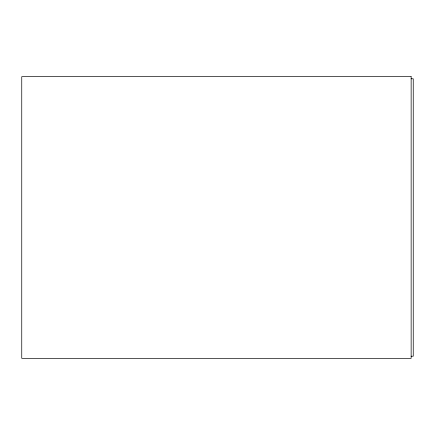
<?xml version="1.0" encoding="UTF-8"?>
<svg xmlns="http://www.w3.org/2000/svg" width="435" height="435" viewBox="0 0 435 435"><rect width="100%" height="100%" fill="white"/><g stroke="black" fill="none" stroke-linecap="round" stroke-linejoin="round"><path stroke-width="0.65" d="M411.14 78.784L413.25 78.784L413.25 356.216L411.14 356.216M411.14 76.674L21.75 76.674L21.75 358.326L411.14 358.326L411.14 76.674"/></g></svg>
